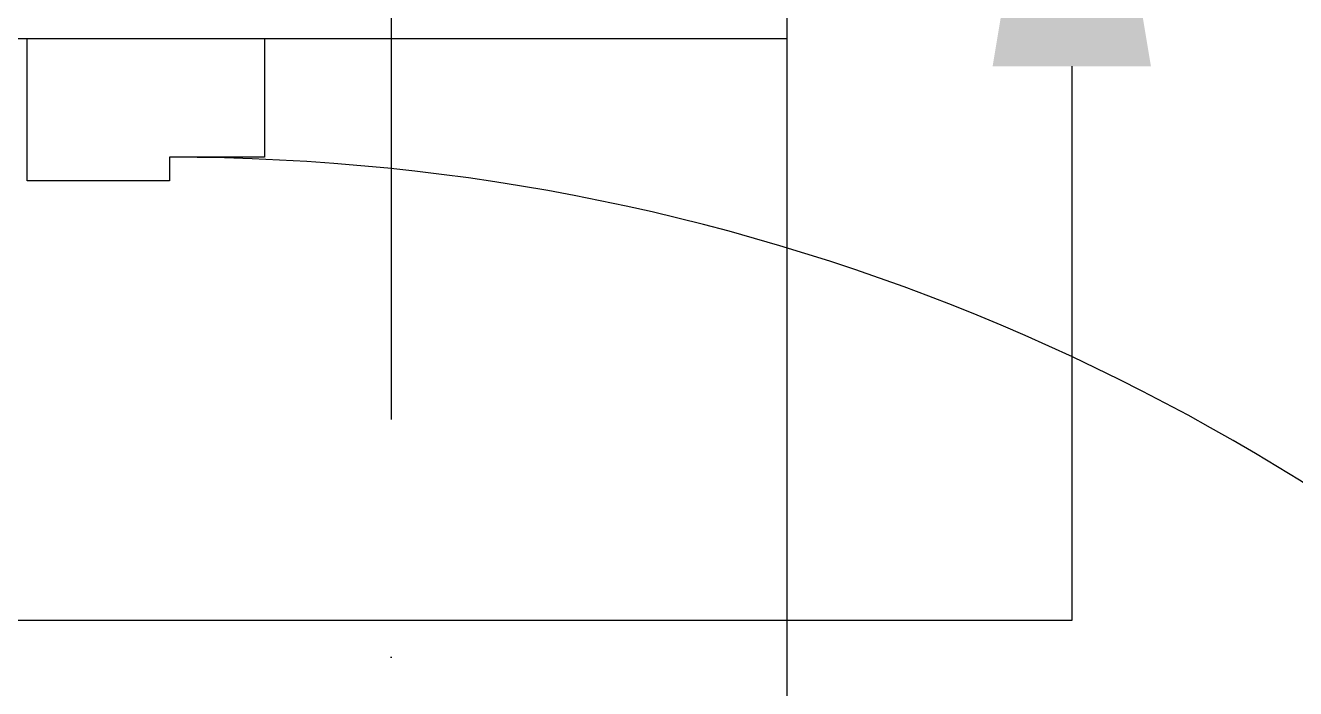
# Model space of a CAD drawing. Extents: x -437689 to -407696, y -55787 to -37037.
# Drawn here: x -435362.3 to -435161.7, y -41073.4 to -40968.7 of the extents above; entities that cross this region are included whole.
import ezdxf

# ---------------------------------------------------------------- set-up
doc = ezdxf.new("R2010")
doc.units = 0
doc.header["$LTSCALE"] = 150
doc.header["$MEASUREMENT"] = 0
doc.linetypes.add('DASHDOT', pattern=[1, 0.5, -0.25, 0, -0.25])
for name, color, linetype in [('DOOR', 31, 'CONTINUOUS'), ('DR', 6, 'CONTINUOUS'), ('GRID', 252, 'DASHDOT'), ('WALL', 7, 'CONTINUOUS')]:
    doc.layers.add(name, color=color, linetype=linetype)

msp = doc.modelspace()

# ---------------------------------------------------------------- linework, layer by layer
at = {"layer": 'DOOR', "color": 8}
for p, q in [((-435362.04, -40993.3), (-435362.04, -40970.8)), ((-435362.04, -40970.8), (-435324.54, -40970.8)), ((-435324.54, -40970.8), (-435324.54, -40989.55)), ((-435324.54, -40989.55), (-435339.54, -40989.55)), ((-435339.54, -40989.55), (-435339.54, -40993.3)), ((-435339.54, -40993.3), (-435362.04, -40993.3))]:
    msp.add_line(p, q, dxfattribs=at)
msp.add_arc((-435339.54, -41327.05), 337.5, 0, 90, dxfattribs=at)
at = {"layer": 'DR', "linetype": 'CONTINUOUS', "ltscale": 900}
msp.add_lwpolyline([(-435197.03, -40975.19), (-435197.03, -41062.69), (-435587.34, -41062.69), (-435637.74, -41062.69)], dxfattribs=at)
msp.add_solid([(-435209.53, -40975.19), (-435197.03, -40900.19), (-435184.53, -40975.19)], dxfattribs=at)
at = {"layer": 'GRID'}
msp.add_line((-435304.54, -38254.18), (-435304.54, -43799.85), dxfattribs=at)
at = {"layer": 'WALL', "color": 9, "linetype": 'CONTINUOUS'}
msp.add_line((-435242.04, -40863.08), (-435242.04, -40970.8), dxfattribs=at)
at = {"layer": 'WALL', "linetype": 'CONTINUOUS', "ltscale": 900}
msp.add_line((-435367.04, -40970.8), (-435242.04, -40970.8), dxfattribs=at)
at = {"layer": 'WALL', "linetype": 'DASHDOT', "ltscale": 900}
msp.add_line((-435242.04, -40970.8), (-435242.04, -41345.8), dxfattribs=at)

doc.saveas('drawing.dxf')
